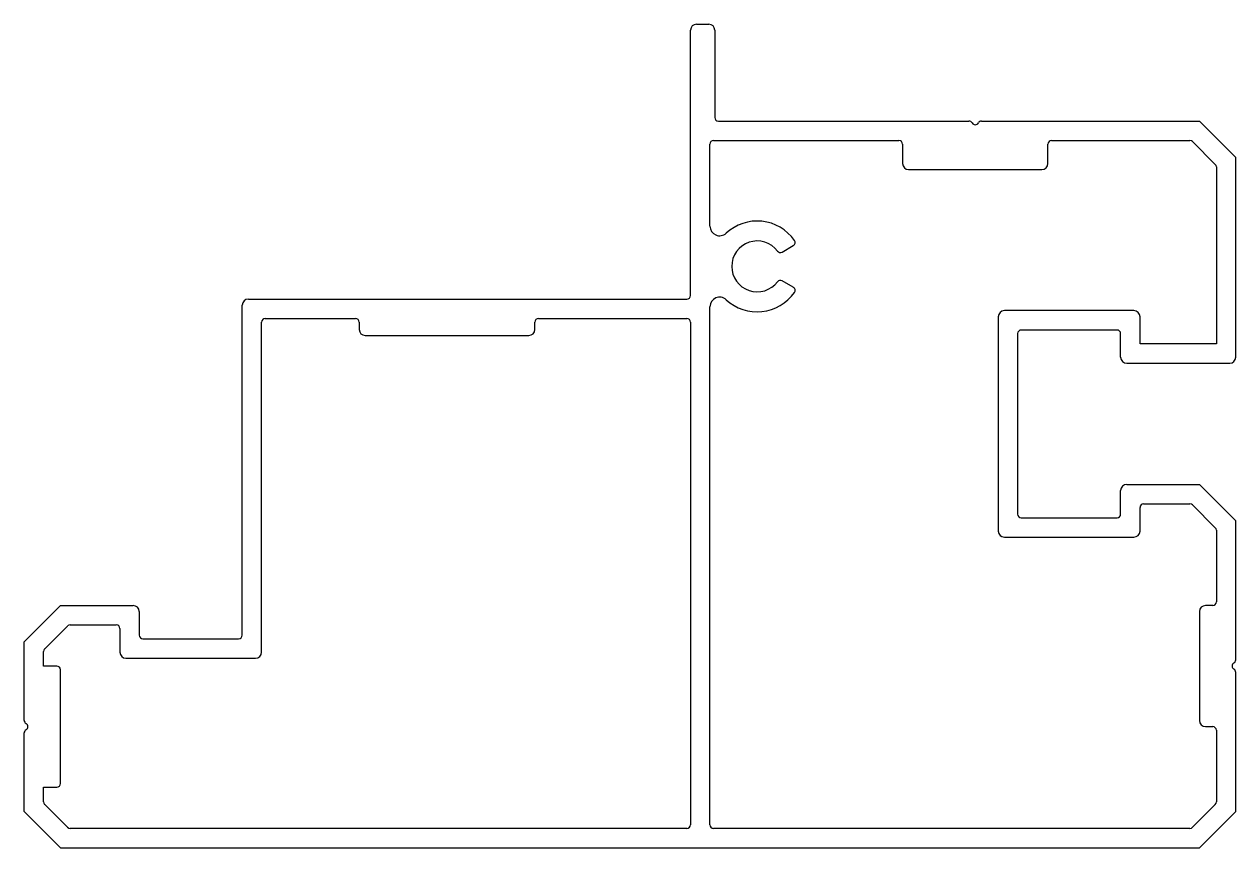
# Model space of a CAD drawing. Extents: x 2086 to 2186, y 1784 to 1852.
import ezdxf

# ---------------------------------------------------------------- set-up
doc = ezdxf.new("R2010")
doc.units = 0
doc.layers.get('0').update_dxf_attribs({"linetype": 'CONTINUOUS'})

msp = doc.modelspace()

# ---------------------------------------------------------------- linework, layer by layer
for p, q in [((2140.58, 1829.44), (2140.58, 1851.34)), ((2141.08, 1851.84), (2142.08, 1851.84)), ((2142.58, 1851.34), (2142.58, 1844.14)), ((2142.88, 1843.84), (2163.56, 1843.84)), ((2164.6, 1843.84), (2182.58, 1843.84)), ((2182.58, 1843.84), (2185.58, 1840.84)), ((2142.48, 1842.24), (2157.78, 1842.24)), ((2170.38, 1842.24), (2181.8, 1842.24)), ((2182.01, 1842.15), (2183.89, 1840.26)), ((2142.18, 1835.17), (2142.18, 1841.94)), ((2158.08, 1841.94), (2158.08, 1840.34)), ((2170.08, 1840.34), (2170.08, 1841.94)), ((2183.98, 1840.05), (2183.98, 1825.44)), ((2185.58, 1824.34), (2185.58, 1840.84)), ((2158.58, 1839.84), (2169.58, 1839.84)), ((2148.14, 1833.03), (2149.06, 1833.56)), ((2149.06, 1830.12), (2148.14, 1830.65)), ((2104.08, 1829.14), (2140.28, 1829.14)), ((2103.58, 1801.39), (2103.58, 1828.64)), ((2142.18, 1785.74), (2142.18, 1828.51)), ((2177.18, 1828.19), (2166.48, 1828.19)), ((2105.18, 1799.99), (2105.18, 1827.24)), ((2105.48, 1827.54), (2112.93, 1827.54)), ((2113.23, 1827.24), (2113.23, 1826.64)), ((2127.73, 1826.64), (2127.73, 1827.24)), ((2128.03, 1827.54), (2140.28, 1827.54)), ((2140.58, 1827.24), (2140.58, 1785.74)), ((2165.98, 1827.69), (2165.98, 1809.99)), ((2177.68, 1825.44), (2177.68, 1827.69)), ((2113.73, 1826.14), (2127.23, 1826.14)), ((2167.58, 1826.29), (2167.58, 1811.39)), ((2175.78, 1826.59), (2167.88, 1826.59)), ((2176.08, 1824.34), (2176.08, 1826.29)), ((2183.98, 1825.44), (2177.68, 1825.44)), ((2176.58, 1823.84), (2185.08, 1823.84)), ((2176.08, 1811.39), (2176.08, 1813.34)), ((2176.58, 1813.84), (2182.58, 1813.84)), ((2182.58, 1813.84), (2185.58, 1810.84)), ((2177.98, 1812.24), (2181.8, 1812.24)), ((2182.01, 1812.15), (2183.89, 1810.26)), ((2167.88, 1811.09), (2175.78, 1811.09)), ((2177.68, 1809.99), (2177.68, 1811.94)), ((2183.98, 1810.05), (2183.98, 1804.14)), ((2185.58, 1799.36), (2185.58, 1810.84)), ((2166.48, 1809.49), (2177.18, 1809.49)), ((2085.58, 1800.84), (2088.58, 1803.84)), ((2088.58, 1803.84), (2094.58, 1803.84)), ((2095.08, 1803.34), (2095.08, 1801.39)), ((2182.58, 1803.34), (2182.58, 1794.34)), ((2183.68, 1803.84), (2183.08, 1803.84)), ((2087.27, 1800.26), (2089.16, 1802.15)), ((2089.37, 1802.24), (2093.18, 1802.24)), ((2093.48, 1801.94), (2093.48, 1799.99)), ((2095.38, 1801.09), (2103.28, 1801.09)), ((2085.58, 1794.36), (2085.58, 1800.84)), ((2087.18, 1798.84), (2087.18, 1800.05)), ((2093.98, 1799.49), (2104.68, 1799.49)), ((2088.28, 1798.84), (2087.18, 1798.84)), ((2088.58, 1789.14), (2088.58, 1798.54)), ((2185.58, 1786.84), (2185.58, 1798.32)), ((2085.58, 1786.84), (2085.58, 1793.32)), ((2183.08, 1793.84), (2183.68, 1793.84)), ((2183.98, 1793.54), (2183.98, 1787.63)), ((2087.18, 1787.63), (2087.18, 1788.84)), ((2087.18, 1788.84), (2088.28, 1788.84)), ((2089.16, 1785.53), (2087.27, 1787.41)), ((2183.89, 1787.41), (2182.01, 1785.53)), ((2088.58, 1783.84), (2085.58, 1786.84)), ((2185.58, 1786.84), (2182.58, 1783.84)), ((2140.28, 1785.44), (2089.37, 1785.44)), ((2181.8, 1785.44), (2142.48, 1785.44)), ((2088.58, 1783.84), (2182.58, 1783.84))]:
    msp.add_line(p, q)
for centre, radius, start, end in [((2141.08, 1851.34), 0.5, 90, 180), ((2142.08, 1851.34), 0.5, 0, 90), ((2142.88, 1844.14), 0.3, 180, 270), ((2163.56, 1843.54), 0.3, 30, 90), ((2164.08, 1843.84), 0.3, 210, 330), ((2164.6, 1843.54), 0.3, 90, 150), ((2142.48, 1841.94), 0.3, 90, 180), ((2157.78, 1841.94), 0.3, 0, 90), ((2170.38, 1841.94), 0.3, 90, 180), ((2181.8, 1841.94), 0.3, 45, 90), ((2158.58, 1840.34), 0.5, 180, 270), ((2169.58, 1840.34), 0.5, 270, 360), ((2183.68, 1840.05), 0.3, 0, 45), ((2142.98, 1835.17), 0.8, 180, 312.9468), ((2146.08, 1831.84), 3.75, 34.9885, 132.9468), ((2146.08, 1831.84), 2.1, 37.1808, 322.8192), ((2147.99, 1833.29), 0.3, 217.1808, 300), ((2148.91, 1833.82), 0.3, 300, 34.9885), ((2147.99, 1830.39), 0.3, 60, 142.8192), ((2148.91, 1829.86), 0.3, 325.0115, 60), ((2104.08, 1828.64), 0.5, 90, 180), ((2140.28, 1829.44), 0.3, 270, 360), ((2142.98, 1828.51), 0.8, 47.0532, 180), ((2146.08, 1831.84), 3.75, 227.0532, 325.0115), ((2166.48, 1827.69), 0.5, 90, 180), ((2177.18, 1827.69), 0.5, 0, 90), ((2105.48, 1827.24), 0.3, 90, 180), ((2112.93, 1827.24), 0.3, 0, 90), ((2128.03, 1827.24), 0.3, 90, 180), ((2140.28, 1827.24), 0.3, 0, 90), ((2113.73, 1826.64), 0.5, 180, 270), ((2127.23, 1826.64), 0.5, 270, 360), ((2167.88, 1826.29), 0.3, 90, 180), ((2175.78, 1826.29), 0.3, 0, 90), ((2176.58, 1824.34), 0.5, 180, 270), ((2185.08, 1824.34), 0.5, 270, 360), ((2176.58, 1813.34), 0.5, 90, 180), ((2177.98, 1811.94), 0.3, 90, 180), ((2181.8, 1811.94), 0.3, 45, 90), ((2167.88, 1811.39), 0.3, 180, 270), ((2175.78, 1811.39), 0.3, 270, 360), ((2183.68, 1810.05), 0.3, 0, 45), ((2166.48, 1809.99), 0.5, 180, 270), ((2177.18, 1809.99), 0.5, 270, 360), ((2183.68, 1804.14), 0.3, 270, 360), ((2094.58, 1803.34), 0.5, 0, 90), ((2183.08, 1803.34), 0.5, 90, 180), ((2089.37, 1801.94), 0.3, 90, 135), ((2093.18, 1801.94), 0.3, 0, 90), ((2095.38, 1801.39), 0.3, 180, 270), ((2103.28, 1801.39), 0.3, 270, 360), ((2087.48, 1800.05), 0.3, 135, 180), ((2093.98, 1799.99), 0.5, 180, 270), ((2104.68, 1799.99), 0.5, 270, 360), ((2185.58, 1798.84), 0.3, 120, 240), ((2185.28, 1799.36), 0.3, 300, 0), ((2088.28, 1798.54), 0.3, 0, 90), ((2185.28, 1798.32), 0.3, 0, 60), ((2085.88, 1794.36), 0.3, 180, 240), ((2085.58, 1793.84), 0.3, 300, 60), ((2183.08, 1794.34), 0.5, 180, 270), ((2085.88, 1793.32), 0.3, 120, 180), ((2183.68, 1793.54), 0.3, 0, 90), ((2088.28, 1789.14), 0.3, 270, 360), ((2087.48, 1787.63), 0.3, 180, 225), ((2183.68, 1787.63), 0.3, 315, 0), ((2089.37, 1785.74), 0.3, 225, 270), ((2140.28, 1785.74), 0.3, 270, 360), ((2142.48, 1785.74), 0.3, 180, 270), ((2181.8, 1785.74), 0.3, 270, 315)]:
    msp.add_arc(centre, radius, start, end)

doc.saveas('drawing.dxf')
